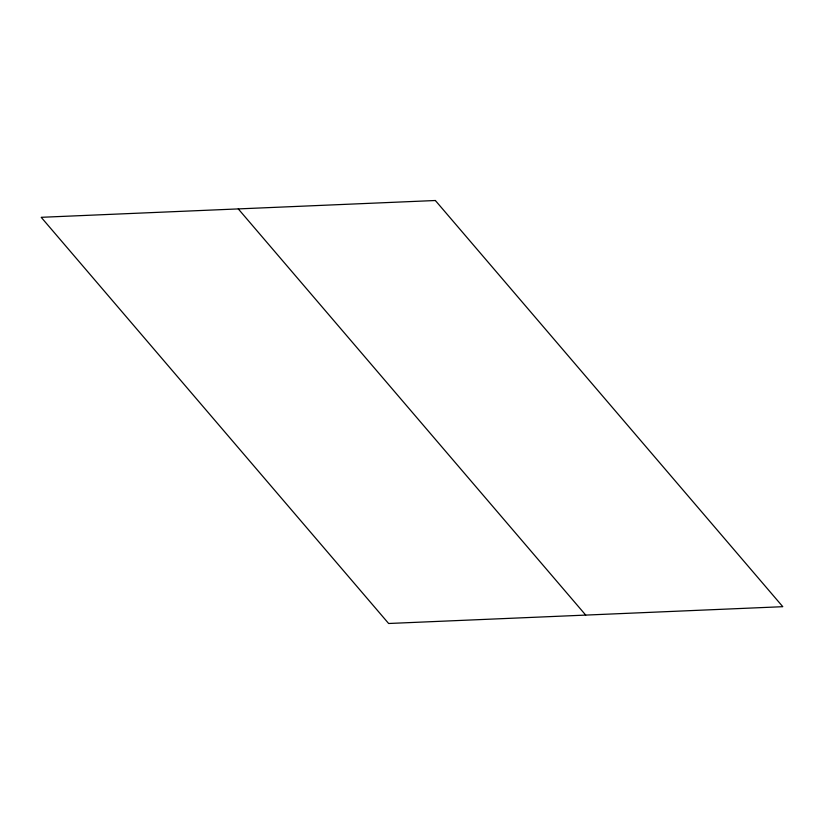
<?xml version="1.0" encoding="UTF-8"?>
<svg xmlns="http://www.w3.org/2000/svg" width="824" height="824" viewBox="0 0 824 824"><rect width="100%" height="100%" fill="white"/><g stroke="black" fill="none" stroke-linecap="round" stroke-linejoin="round"><path stroke-width="1.24" d="M238.28 208.905L585.72 615.095M435.36 200.51L41.2 217.309L388.64 623.49L782.8 606.691L435.36 200.51"/></g></svg>
